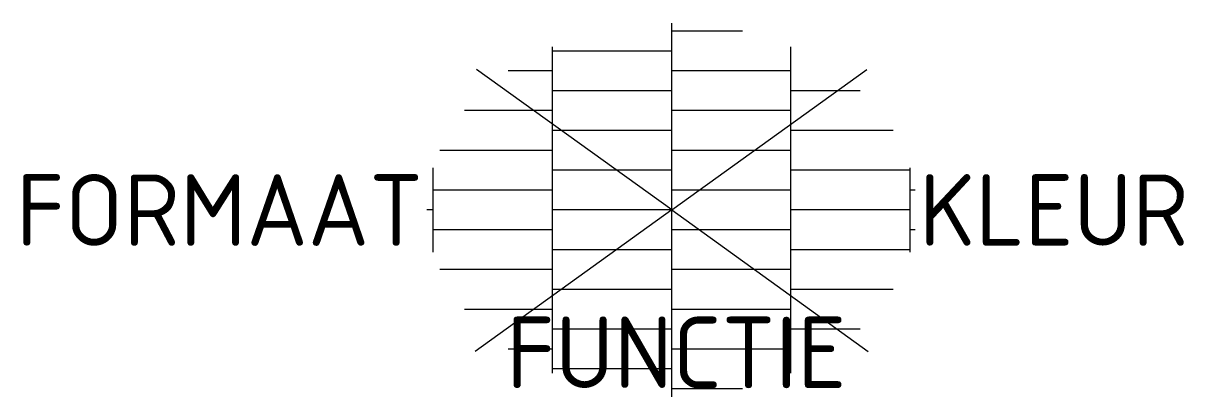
# Model space of a CAD drawing. Extents: x -16.3 to 12.9, y -4.7 to 4.7.
import ezdxf
from ezdxf.enums import TextEntityAlignment as Align

# ---------------------------------------------------------------- set-up
doc = ezdxf.new("R2010")
doc.units = 0
doc.styles.add('NLCS-ISO', font='NLCS-ISO.ttf')

msp = doc.modelspace()

# ---------------------------------------------------------------- linework, layer by layer
for p, q in [((0, -4.701), (0, 4.701)), ((1.782, 4.5), (0, 4.5)), ((-3, -4.106), (-3, 4.106)), ((3, -4.106), (3, 4.106)), ((0, 4), (-3, 4)), ((-3, 3.5), (-4.111, 3.5)), ((3, 3.5), (0, 3.5)), ((0, 3), (-3, 3)), ((4.741, 3), (3, 3)), ((-3, 2.5), (-5.215, 2.5)), ((3, 2.5), (0, 2.5)), ((0, 2), (-3, 2)), ((5.573, 2), (3, 2)), ((-3, 1.5), (-5.837, 1.5)), ((3, 1.5), (0, 1.5)), ((-6, -1.06), (-6, 1.06)), ((0, 1), (-3, 1)), ((6, 1), (3, 1)), ((6, -1.06), (6, 1.06)), ((-3, 0.5), (-6, 0.5)), ((3, 0.5), (0, 0.5)), ((6.124, 0.5), (6, 0.5)), ((-6, 0), (-6.158, 0)), ((0, 0), (-3, 0)), ((6, 0), (3, 0)), ((-3, -0.5), (-6, -0.5)), ((3, -0.5), (0, -0.5)), ((6.124, -0.5), (6, -0.5)), ((0, -1), (-3, -1)), ((6, -1), (3, -1)), ((-3, -1.5), (-5.837, -1.5)), ((3, -1.5), (0, -1.5)), ((0, -2), (-3, -2)), ((5.573, -2), (3, -2)), ((-3, -2.5), (-5.215, -2.5)), ((3, -2.5), (0, -2.5)), ((0, -3), (-3, -3)), ((4.741, -3), (3, -3)), ((-3, -3.5), (-4.111, -3.5)), ((3, -3.5), (0, -3.5)), ((0, -4), (-3, -4)), ((1.782, -4.5), (0, -4.5))]:
    msp.add_line(p, q)
at = {"ltscale": 0.1}
for q in [(-4.908, 3.533), (4.908, 3.533), (-4.942, -3.558), (4.942, -3.558)]:
    msp.add_line((0, 0), q, dxfattribs=at)

# ---------------------------------------------------------------- texts
at = {"style": 'NLCS-ISO'}
msp.add_attdef('FORMAAT', text='60x20', height=1.8, dxfattribs=at).set_placement((-6.258, 0), align=Align.MIDDLE_RIGHT)
msp.add_attdef('KLEUR', text='G', height=1.8, dxfattribs=at).set_placement((6.224, 0), align=Align.MIDDLE_LEFT)
at = {"style": 'NLCS-ISO', "flags": 1}
msp.add_attdef('FUNCTIE', text='', height=1.8, dxfattribs=at).set_placement((0.116, -3.585), align=Align.MIDDLE_CENTER)

doc.saveas('drawing.dxf')
